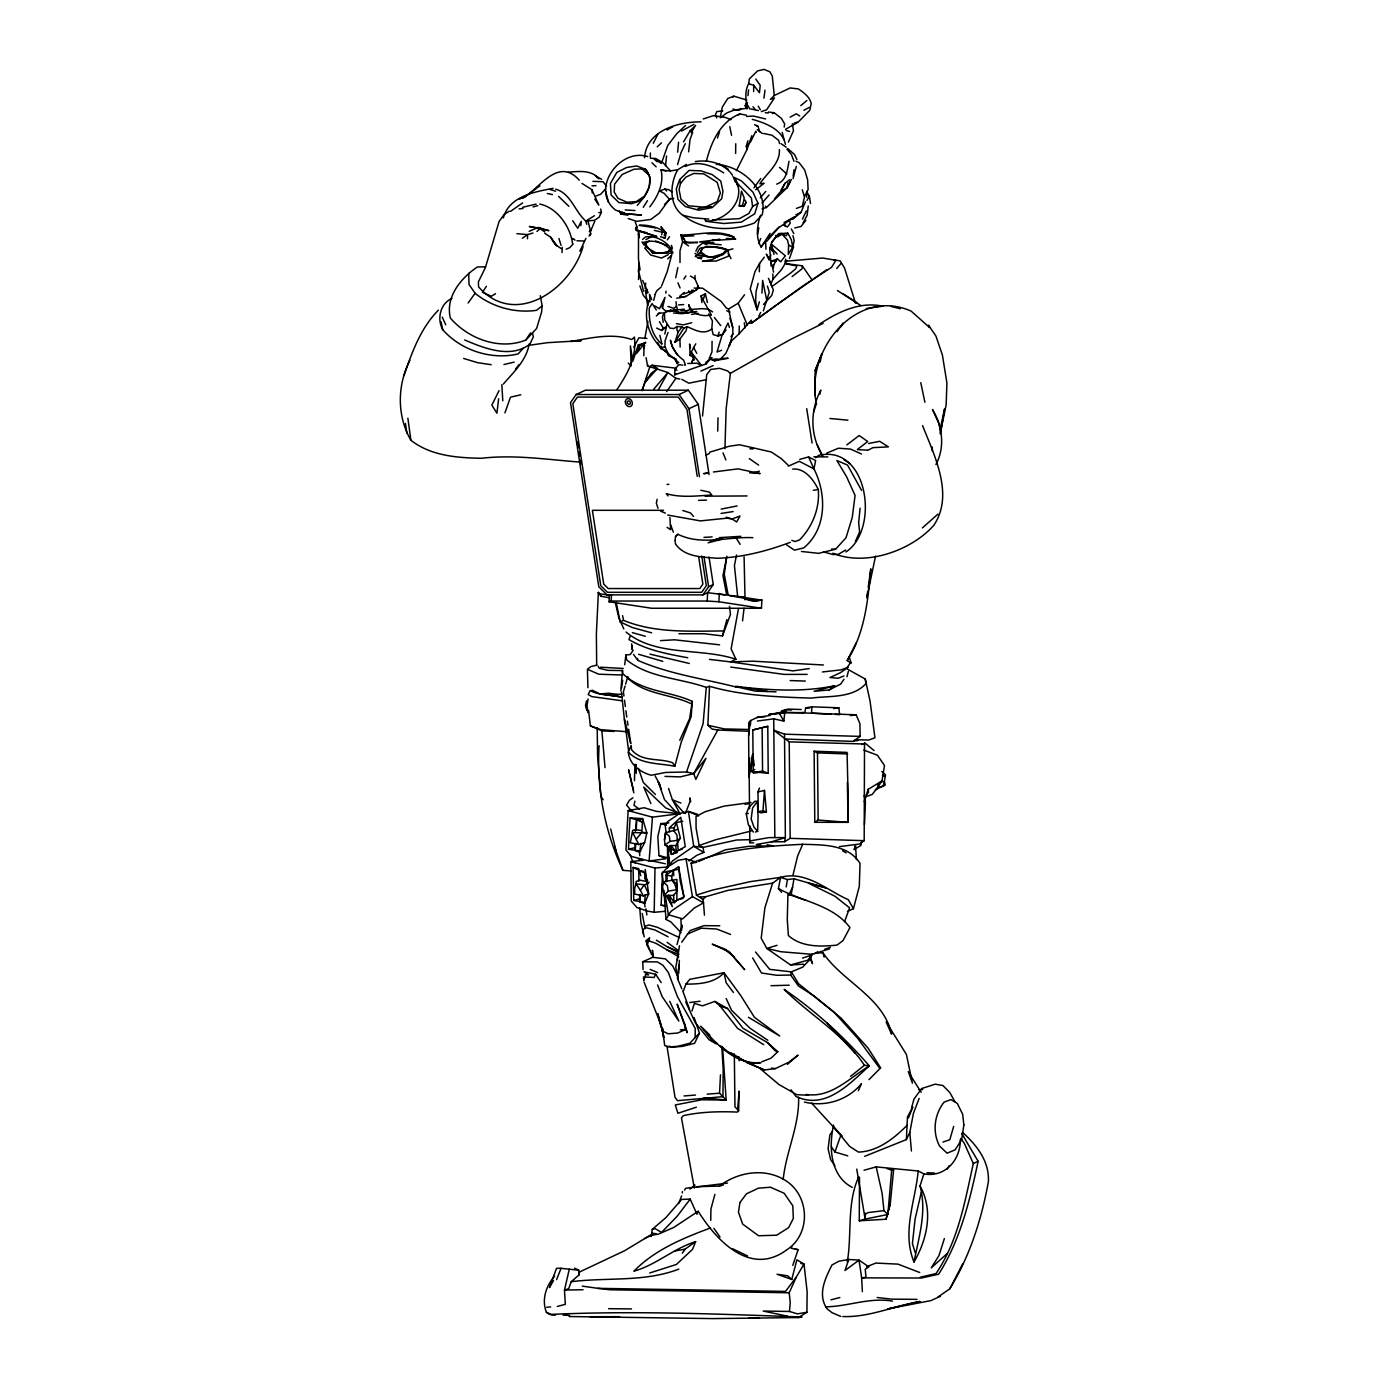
<?xml version="1.0" encoding="UTF-8"?>
<svg xmlns="http://www.w3.org/2000/svg" width="1388" height="1388" viewBox="0 0 1388 1388"><rect width="100%" height="100%" fill="white"/><g stroke="black" fill="none" stroke-linecap="round" stroke-linejoin="round"><path stroke-width="1.5" d="M666.292 881.38L666.136 874.874L678.593 866.685L683.954 896.839L670.699 903.362L666.587 895.607L672.312 906.659L668.756 895.069L674.655 902.668L676.893 899.927L676.945 879.402L663.204 881.866L662.024 885.561L664.054 895.59L673.648 895.347L676.893 891.217L676.806 884.121L671.619 879.558L674.95 884.434L676.893 891.217M839.514 846.611L859.571 844.008L864.186 840.677L864.516 744.003L789.217 741.869L773.81 730.227L784.532 734.183L785.348 837.606L784.619 841.701L771.364 841.839L756.373 844.477L760.589 845.275M662.544 1028.525L664.679 1045.511L668.496 1047.02L678.055 1046.274L689.923 1043.186L695.162 1037.513L695.215 1028.421L677.483 996.74L668.322 972.468L662.961 965.285L657.426 961.919L642.661 961.78L643.112 969.639M638.948 881.172L638.723 868.61L633.067 867.431L633.743 900.465L645.385 902.616M654.182 912.298L654.997 868.021L630.829 861.636L631.245 901.038L637.005 907.596L646.981 910.979L654.182 912.298L665.494 911.274M649.358 300.45C641.256 319.24 651.041 342.229 667.784 352.916L664.991 346.74L665.026 340.945L668.027 332.461M712.061 341.292L711.992 351.858L709.337 358.156L714.456 360.776L728.145 358.243L721.083 358.52L714.456 360.776L709.337 358.156L712.009 357.618M753.649 91.625L753.701 85.241L748.809 83.887L749.26 78.995L757.64 70.875L764.094 69.4L769.924 71.864L772.266 75.976L774.261 95.512L770.375 99.398L774.435 97.958L766.644 109.773L761.422 111.613M636.016 227.25L636.467 230.391L656.802 236.498L639.053 230.911L646.843 232.698M798.586 1097.266C799.557 1125.529 786.059 1151.502 783.179 1179.418M569.167 1316.535L712.912 1318.6L798.326 1317.559L806.914 1312.285L807.139 1291.777L804.016 1264.017L796.886 1259.836L791.767 1279.441L777.02 1274.253L787.673 1275.798L791.767 1279.441M735.623 153.443L735.744 143.762M814.86 395.181L815.155 370.492L821.8 354.027L820.169 362.025M728.821 345.681L731.285 341.136L739.145 333.797L739.249 325.989M630.135 817.931L636.676 819.805L636.277 829.729L632.702 830.284L630.273 842.776L638.914 844.546L644.605 842.655L646.86 832.921L642.592 818.59L630.135 817.931L629.094 833.355L628.521 849.3L640.666 851.122M643.824 355.762L643.963 347.017M710.743 1220.399L710.934 1209L714.889 1194.374M601.247 596.337L598.384 592.45L601.247 596.337L609.089 597.638M632.234 645.75L632.147 649.584L631.644 643.841M666.483 881.658L666.674 871.525L678.611 869.287M650.295 157.122L650.399 152.992M717.7 431.148L718.012 417.84M694.33 1188.076L681.456 1117.861L683.347 1115.64C700.992 1111.771 718.984 1111.337 737.392 1112.083L738.642 1110.799L739.11 1091.107L737.739 1107.884M527.457 238.719L527.561 234.624L532.94 233.011M787.933 894.011L787.274 919.515L788.384 935.529C801.206 947.206 820.724 946.859 837.051 945.072L843.054 940.578L849.942 927.566C832.713 904.577 801.9 901.714 778.442 888.511L780.577 877.372C805.595 870.241 826.936 890.246 848.328 899.719L853.429 908.706L847.513 911.361M682.723 821.193L676.407 822.65L680.38 838.126L675.783 845.587L670.734 845.518L671.462 854.383L677.153 852.579M847.443 669.137L865.227 678.992L866.025 683.486C852.614 698.546 829.261 695.666 811.008 698.112C776.968 696.95 742.476 695.804 709.528 686.314L707.88 725.265L712.252 729.116L717.822 730.019L749.294 731.268M749.173 772.821L749.572 758.178M750.474 724.744L750.596 720.563L758.768 716.694L765.066 716.798M598.384 592.45L596.372 633.83L596.684 665.581M634.455 780.681L634.958 764.32M665.633 906.312L661.122 905.219L662.579 872.202L666.414 872.011M835.333 714.404L839.636 714.646L838.873 707.793L811.824 706.822L811.616 713.137L831.013 714.178M643.251 895.867L640.389 890.281L644.31 884.781L648.682 893.959L643.251 895.867L634.75 894.098L634.646 888.441L636.051 883.861L644.31 884.781L647.762 883.74L644.795 878.24L645.246 869.565L648.682 893.959L644.587 903.588L645.021 906.937M669.918 517.464L670.63 529.696L667.073 527.371M755.436 832.002L757.605 831.343L758.091 816.612L757.275 801.414L754.812 801.223L748.826 807.417L746.258 813.819L748.306 824.559L753.354 832.037M759.305 271.753L759.6 263.425L764.302 257.179M639.747 855.65L639.59 852.301L635.149 850.48L635.01 843.557M864.516 824.593L865.418 801.622L864.204 795.255M864.707 1156.308L906.364 1139.6L907.474 1117.132L912.627 1107.034M681.352 930.238L680.901 918.388M865.435 1213.129L865.175 1219.08L859.259 1220.798L859.519 1177.319M792.288 123.775L793.485 130.767L788.349 142.097M769.767 249.389L770.687 246.439L772.318 250.933L770.6 247.22L771.468 244.219L785.365 255.808L780.629 261.794L777.419 258.845L771.624 261.152L771.034 264.31L769.767 249.389L771.763 241.998L778.703 233.652L781.444 233.618L787.447 240.055L788.644 245.069L788.228 254.299L792.739 247.22L794.196 240.679L792.947 235.648M645.368 976.024L645.437 974.532L648.647 974.931L643.98 971.791L655.674 974.255L661.209 982.617M662.232 1031.475L661.226 1024.674M562.019 252.581L562.261 247.342M647.138 293.232L647.311 289.572M645.246 894.653L644.587 903.588L639.677 901.662L640.024 894.41M676.338 374.031L674.672 374.829L674.95 369.208L678.958 364.541M732.586 327.447L728.579 309.004L726.41 308.067L721.222 301.508L702.606 288.183L698.945 288.062L694.92 278.71L695.076 275.501M811.234 955.222L802.49 958.102M852.267 1187.365C830.024 1176 828.705 1146.488 833.581 1125.043M709.042 474.557L698.268 404.359L688.361 390.202L585.424 390.202L576.141 394.539L570.503 402.659L598.783 586.725L606.938 594.862L702.97 594.862L707.62 592.693L743.916 597.17A59.962 34.388 90 0 0 761.873 599.911L761.457 608.256L651.631 608.256L609.072 601.767L609.384 595.504M609.072 601.767L611.154 601.039L611.466 594.775M678.68 973.526L679.357 960.357M611.154 601.039L707.203 601.039L707.62 592.693L713.259 584.556L709.025 557.056M761.457 608.256L718.897 601.767L719.314 593.422M754.517 600.102L729.012 595.504M696.377 1107.19L677.899 1113.28L675.279 1104.952L701.686 1099.799L726.167 1100.025L719.539 1093.241L720.493 1074.832M724.952 448.602L726.132 408.835L730.4 373.337L789.911 339.782L823.101 323.317M687.112 326.683L683.781 328.245L682.046 326.874L677.084 326.492L676.876 329.876L678.194 331.992L674.95 342.316L679.912 339.002L686.054 330.743L687.112 326.683C695.024 329.928 703.664 335.323 711.801 328.939L712.408 320.906L708.643 313.914M785.348 263.512L802.316 265.819L802.16 268.717L792.097 276.594M530.043 345.161L547.462 342.68L581.138 340.685L570.815 341.465C590.733 338.03 611.952 332.721 631.8 339.557L634.403 337.076C636.971 357.41 627.48 373.667 616.775 389.907M667.385 868.368L668.027 858.426M765.014 242.102L761.11 247.029C755.454 237.764 757.102 225.064 760.572 215.192M679.877 813.68L656.368 811.355L644.153 807.747L628.157 810.609L625.953 849.976L631.297 856.396L649.098 860.994L652.464 817.168L679.877 813.68L675.54 811.581L664.47 799.505L658.294 781.947L661.382 789.095M620.852 690.946L622.483 670.248L622.848 673.701C641.308 691.692 669.745 690.981 692.3 701.374L691.189 716.52L681.213 742.285L674.811 766.297C658.884 762.932 640.683 764.823 628.313 752.123L631.141 745.408L631.54 749.728C642.262 762.515 659.04 757.674 672.642 762.775L674.811 766.297M864.03 1170.24L876.192 1166.892L918.179 1171.004C915.403 1201.245 901.645 1231.902 914.015 1262.022C927.236 1239.068 933.656 1210.267 920.018 1185.977L923.888 1173.866C945.089 1177.944 960.826 1159.587 960.253 1139.583M766.402 811.928L762.966 810.766L764.493 790.414L758.004 791.923L758.195 811.598L761.006 812.865L766.402 811.928L764.493 790.414M709.528 686.314L706.301 687.407L703.091 723.755L686.539 771.971L665.615 772.457L651.232 775.25C640.024 772.162 629.458 764.493 628.313 752.123M856.743 1169.095L865.175 1219.08L887.834 1214.5L891.669 1170.188L893.664 1169.251L890.281 1203.83L886.065 1219.219L859.259 1220.798M638.341 271.996L639.053 263.217M665.841 293.18L666.014 291.185M679.912 379.045L675.904 378.334L667.888 372.505L647.571 366.033L647.693 364.697M847.287 1262.022C852.059 1234.071 846.628 1202.962 858.721 1176.903M677.656 152.194L678.559 142.27M642.089 822.182L636.676 819.805L642.592 818.59L641.863 832.175L646.86 832.921L632.581 832.592L638.914 844.546M806.914 1312.285L797.389 1313.846L789.46 1311.452L790.24 1302.725L789.199 1292.783L796.33 1277.047L804.016 1264.017L800.807 1263.462M540.296 295.679L542.153 305.898L541.58 312.074L536.618 328.47L525.792 340.077C499.628 350.574 468.19 338.793 450.389 318.095C445.166 297.084 460.955 277.964 477.368 266.964L485.488 266.843M580.843 225.619L581.242 221.386L577.755 228.274L572.706 220.761M635.461 831.186L636.572 819.579M702.536 416.018L706.718 374.708L710.725 369.451L719.557 368.306L727.468 370.856L730.4 373.337M757.449 721.031L773.706 718.845L783.89 721.083L784.758 712.27L856.136 714.803L859.935 723.686L860.109 736.403L853.204 741.383L785.001 739.058M860.109 508.181L858.669 522.513L859.588 532.055L855.32 541.546M739.197 205.945L741.487 191.18L744.176 197.842L743.656 201.312L742.476 205.389L739.197 205.945L744.315 206.135L746.085 202.44L745.078 200.132M665.563 165.675L666.57 155.994M638.532 279.526L639.053 266.34M635.149 850.48L635.895 843.366M679.79 740.272L689.645 718.55L692.3 701.374M757.57 772.786L753.216 772.734L752.799 729.967L767.772 726.34L768.223 773.307L750.891 771.572L752.712 754.135L754.309 765.621M645.142 288.374L645.698 283.169M678.958 964.764L677.483 978.609L681.872 988.846M785.14 226.157L785.278 224.908M662.371 889.378L663.204 881.866L667.368 885.648L668.218 891.131L664.054 895.59M776.69 184.118C786.892 180.613 787.152 170.047 789.026 161.251M675.141 540.088L675.522 536.653L677.882 534.276C701.599 545.952 727.624 536.427 752.851 537.677M773.394 267.728L773.723 264.709L777.419 258.845M806.584 197.2L807.296 190.798M688.621 151.83L690.079 139.338L692.681 132.294M747.941 95.616L748.6 89.856M667.68 867.604L667.472 845.552M808.232 205.979L807.157 215.261L803.097 222.878M644.5 157.712C646.617 130.403 678.021 121.745 701.061 121.866M742.563 620.852L744.055 608.291M498.639 398.738L496.921 413.19L491.855 405.123L499.021 390.635M624.704 664.748L625.867 655.049L630.239 654.494L633.223 650.226M681.491 930.498L682.133 925.171L677.014 944.603M682.271 1193.021L682.462 1191.529M914.015 1262.022C918.839 1237.038 927.08 1211.551 920.018 1185.977M763.938 98.166L764.996 90.168M652.377 252.79L663.152 252.807L670.109 250.933L672.781 253.206L652.377 252.79L646.704 245.971L645.888 243.143L649.341 241.044M684.475 309.177L665.615 311.033L662.475 308.101L665.008 297.362L659.439 308.743L654.858 305.967M866.164 796.539L872.132 794.457L877.806 787.395L878.326 783.578M867.639 591.6L866.789 597.812L875.533 556.154M868.211 587.454L870.779 568.837C868.073 600.431 864.741 633.171 847.218 660.532L851.018 663.221L849.196 656.593L856.396 642.54M706.249 361.73L705.937 363.968L674.672 374.829M784.203 127.089L784.654 123.896L781.392 118.344L774.174 112.74L768.484 112.029M793.155 176.085L794.04 169.77M726.497 558.531L724.258 574.25L728.006 594.185M805.023 712.131L805.613 707.88L811.824 706.822M621.529 688.188L622.639 680.346M675.783 845.587L676.424 852.006L671.462 854.383L668.166 847.253L665.026 845.032L664.488 839.931L665.511 832.8L677.431 829.486M590.351 230.495L587.731 219.825M664.47 312.612L664.679 319.761L669.901 328.158L673.978 328.522L677.084 326.492M677.344 959.819L679.478 945.766M792.704 887.14L788.696 895.139L791.073 895.208L793.988 878.795L825.981 887.886L808.441 883.167L835.021 896.284L849.595 907.856L844.563 921.667M588.078 698.997L587.037 705.399L587.801 712.634M666.778 879.524L666.674 871.525M752.712 754.135L749 777.263L748.6 733.992L750.596 720.563L748.705 722.628L748.809 735.172M720.615 115.811L722.263 107.171L727.763 98.496L733.836 96.171L746.883 100.04M876.14 789.529L881.987 780.924L884.503 765.499L877.442 755.228L863.822 750.075M793.069 178.618L796.33 166.387M647.918 321.339L644.83 338.551M639.677 901.662L639.625 894.965M786.181 886.915L787.447 879.558L793.988 878.795M861.636 841.284L860.924 845.448L855.91 848.398M583.029 1289.73L564.5 1290.042L568.698 1288.689L571.231 1281.697L578.97 1274.965L578.709 1270.176L569.288 1269.205L564.5 1290.042L565.298 1304.338L557.317 1306.455M651.77 954.597L647.172 945.107L649.567 937.993L645.784 940.856L649.896 950.155M881.848 771.502L885.527 774.903L884.347 781.6L883.115 786.25L877.806 787.395M687.754 363.483L691.588 363.396L692.543 360.117L694.434 359.822L691.224 352.101L695.787 343.808M663.1 237.73L665.251 237.851L666.101 233.063L661.035 226.695L662.267 230.061L666.101 233.063C658.953 227.406 648.907 224.804 639.833 225.134M678.281 953.521L675.783 967.332L678.159 979.546M692.109 362.442L693.375 357.184L690.114 355.415L689.576 344.016L690.513 347.763M678.888 633.743L703.994 633.726L722.471 635.912L726.878 619.638M906.364 1139.6L909.799 1132.435L913.425 1113.367L919.151 1098.411M757.536 234.503L758.82 227.858M634.871 801.119L634.038 805.352L639.59 809.343M736.49 555.009L734.426 565.645L737.722 597.291M762.047 208.825L766.419 207.506L787.031 187.744L788.02 182.782M586.482 700.888L585.528 705.607L586.794 710.361M664.817 334.04L666.865 324.601M578.97 1274.965L579.577 1271.981L624.531 1250.762L649.966 1235.407L658.311 1234.21L673.891 1227.356L698.199 1211.273C716.538 1240.803 750.578 1276.856 786.736 1249.825M940.179 433.802L946.148 404.828L946.911 382.984L942.365 354.842L935.876 335.948L928.503 325.208L929.578 327.533L911.101 311.086C855.147 286.501 804.346 351.702 816.56 404.359M675.73 277.739L677.847 267.572M869.027 1079.604L880.617 1067.893L879.125 1067.476L857.628 1038.224L833.598 1011.679L813.975 995.925L798.447 985.966L790.692 975.07L791.368 971.878L802.68 967.141L810.245 959.143L812.518 963.654L809.898 954.979M670.265 311.519L670.387 310.201L678.194 312.022M409.876 360.29C397.176 385.274 396.795 415.897 410.9 440.291C430.887 455.871 456.964 457.814 481.324 458.283C514.445 454.414 547.254 459.619 580.115 462.1M657.166 499.281L656.333 503.133L657.999 508.286M940.231 429.031L944.603 408.87L940.544 432.813L939.208 423.982L932.441 409.495C942.487 425.821 945.245 447.335 935.911 464.546M738.433 608.898L731.112 648.855L735.918 659.248L730.539 661.885L709.476 659.404M819.909 394.227L820.829 390.08C809.672 411.056 810.28 436.023 822.754 456.236M787.447 879.558L780.577 877.372L772.613 883.15L764.892 907.769L761.197 938.167L766.801 948.438L790.57 964.972L807.851 960.201L812.188 954.319L829.573 948.854M668.79 822.911L660.792 823.622L657.825 836.704L658.988 855.546L665.737 858.79L649.098 860.994M961.676 1133.389L978.124 1161.288C969.83 1200.447 960.357 1240.039 938.635 1274.236L921.32 1278.018L861.653 1277.862L859.033 1260.113L848.797 1259.471L838.838 1261.241L831.95 1264.989C825.235 1278.574 817.376 1294.119 826.849 1308.589L831.967 1312.666L840.85 1316.483M921.216 1192.587L915.108 1218.994L912.419 1243.596L915.213 1252.757M640.996 843.384L639.59 852.301L644.605 842.655M679.669 179.607L676.268 188.994L677.951 199.404L685.256 206.552L698.737 210.195L712.148 207.61L721.691 198.744L722.975 191.37L720.771 181.082L712.2 174.61L700.888 170.845L689.055 170.412L679.669 179.607L680.467 183.494L679.062 189.497L680.935 199.23L688.413 205.788L704.931 207.28L711.437 206.534M600.674 209.033L601.386 212.416L599.043 217.291L594.394 220.345L585.771 221.004C574.84 211.635 570.867 193.383 555.668 189.167M792.93 875.325L797.632 856.032L802.68 844.286C822.858 844.98 847.721 843.956 860.039 863.353L859.293 886.412L853.429 908.706M529.192 343.964C526.538 360.273 513.612 372.14 503.341 384.077M661.694 285.737L667.229 271.632L671.792 254.594M717.665 246.891L707.307 246.509L702.259 248.296L700.229 252.46L695.267 256.607L697.314 255.34L715.046 257.526L722.766 254.802L728.318 250.118L732.951 248.782M661.642 234.85L662.302 232.23L665.251 232.074L664.245 235.544M653.696 300.346L655.171 294.551M767.443 286.102L769.264 292.243L763.331 310.877M846.958 676.789L848.346 671.376M758.16 283.36L756.044 291.584L755.627 300.554L757.067 309.888L759.375 301.803M777.054 945.297L766.801 948.438L780.941 951.734L812.188 954.319L810.939 955.881M769.924 258.047L770.774 254.872M729.446 345.942L732.847 333.432L732.795 327.117L729.914 318.407M886.065 1219.219L890.281 1203.83M911.586 1107.728L914.015 1099.001L921.805 1088.487L935.234 1084.167L942.973 1085.572L949.895 1092.634L954.77 1101.517M960.67 1138.49L964.278 1143.244L973.318 1163.508C964.886 1201.349 958.345 1240.699 936.015 1273.559L920.313 1277.22M625.624 684.128L627.827 676.494L626.942 677.188C643.841 694.868 671.011 693.722 692.005 704.132M677.57 164.547L681.022 152.645L685.273 143.71M953.66 1126.466L949.791 1139.756L942.938 1142.046M728.214 234.867L734.2 237.261C717.318 228.656 698.598 235.197 680.779 235.006L682.636 241.807L679.981 250.812L680.016 262.506M736.403 170.62L747.039 149.47L746.276 146.208L747.889 140.743M625.068 686.036L623.386 691.762L623.941 695.978M643.754 348.509L644.691 345.369M804.537 196.437L808.111 189.497L807.625 179.833L804.693 169.978L799.176 162.743L795.949 161.164M726.861 556.224L722.957 575.604L726.462 593.804M628.244 363.17L631.193 365.894L630.395 345.924L632.824 361.123L638.324 344.831L645.646 343.027M739.145 333.797L751.324 320.177L751.602 323.022L749.294 323.161M732.881 176.797L741.4 180.891L752.973 192.186L757.969 203.273L754.725 213.752L741.4 222.097L723.894 223.503L705.815 221.282L704.948 219.53M651.215 1236.587L652.256 1229.352L665.91 1217.606L681.629 1199.423L690.218 1199.093L696.915 1214.257L698.199 1211.273M854.262 849.647L855.529 845.656L856.413 859.606M784.879 262.089L785.782 259.226M864.273 801.622L868.142 789.356L881.987 780.924M944.361 1238.582L938.93 1255.672L931.244 1267.886L947.397 1253.347M691.935 1011.106L694.399 1003.437L702.467 1005.832L714.872 1001.425L727.555 1008.503L742.927 1028.23L767.425 1042.544L777.818 1051.722L770.999 1058.194L761.665 1061.837M630.048 636.398L629.007 639.608C646.687 650.174 667.732 654.078 687.719 657.739M813.715 411.976L815.866 405.331M685.36 813.542L690.322 800.789L689.888 797.874L690.704 801.744M706.423 161.199C711.072 142.287 720.58 121.45 739.769 113.955L746.328 115.152M672.122 880.252L671.705 876.262L673.544 870.849L673.77 875.689M751.81 135.694L747.039 149.47M690.114 355.415L691.224 352.101L701.443 365.443L696.863 363.136L691.588 363.396M717.475 138.037L719.574 131.739M728.318 250.118L726.531 249.614L722.558 253.9L712.131 259.643L702.311 261.343L716.173 261.031L728.527 256.207L728.318 250.118C719.314 246.596 709.199 245.78 699.83 248.279L697.366 252.651M792.791 1265.37L798.135 1249.634L791.299 1248.315L791.819 1246.84M676.737 298.229L686.036 296.39L696.446 289.901L698.008 285.581M854.227 849.387L855.529 845.656M848.797 1259.471L844.945 1270.523L859.033 1260.113L868.905 1266.914L865.21 1269.222L866.025 1277.307L861.653 1277.862L862.364 1291.655M661.434 163.385L667.697 145.549L676.771 133.682L685.533 125.51M847.773 1155.857L834.951 1152.005L840.243 1136.876M504.92 412.878L510.489 397.159L520.795 394.799M789.46 258.48L793.606 246.786M644.83 977.551L643.737 980.605L643.477 976.944L654.112 977.447L655.674 974.255M683.573 990.546L685.898 984.127L689.784 979.338L724.016 972.728L740.672 995.439L754.395 1017.248L779.674 1035.969L748.444 1017.283M503.376 217.933C508.91 196.437 534.467 191.822 553.135 188.334M758.004 791.923L759.427 788.054M663.985 312.63L662.406 316.932L663.221 322.346M758.837 243.455L760.659 238.562M722.471 635.912L730.452 614.485L729.481 606.365M641.95 390.757L646.929 377.484M642.141 390.254L650 366.311L651.996 365.252L675.973 368.202L674.95 369.208L676.962 370.266M403.96 375.68C412.045 352.136 420.564 328.262 438.382 310.166M678.697 1203.465L681.612 1195.883M583.099 246.439C570.919 289.242 515.364 328.453 478.6 286.934L478.374 281.938L485.384 267.589L499.107 221.455L504.208 214.446L509.309 211.167M709.754 315.25L711.263 314.764L703.005 299.895L705.382 293.77L701.079 295.922L701.946 302.567M748.757 83.436C744.419 91.209 745.807 100.092 747.299 108.42M719.227 332.114L717.752 335.879L713.206 334.664L711.801 328.939M556.588 1279.632L561.064 1268.302L569.288 1269.205M710.465 1227.946C682.827 1238.322 654.945 1249.686 633.882 1271.182C655.934 1265.041 673.544 1248.541 695.631 1241.618L692.543 1249.339L676.407 1264.451L649.723 1272.987M912.766 1107.138L908.481 1117.861L907.474 1117.132M770.704 284.644L772.89 279.248L772.856 273.957M815.155 370.492L821.8 354.027M674.204 831.169L674.134 827.907L676.407 822.65M686.036 296.39L679.947 297.605L679.825 296.217L684.232 292.417M792.808 219.252L801.05 212.312L805.439 201.728M590.681 230.911L594.793 221.299M645.628 342.211L640.007 345.282L636.363 353.662L644.31 343.86M858.357 1090.69L861.428 1083.733C847.756 1100.302 825.045 1107.225 804.433 1102.055M686.47 164.426L677.726 169.735C669.901 183.563 668.686 204.851 682.688 215.244L693.323 217.76L708.834 219.096M655.119 294.325L656.628 290.907L661.156 287.021M637.231 230.668L635.878 229.992L638.289 230.13M781.531 190.572L784.966 183.285L789.512 179.746M579.854 251.228L585.927 238.389M802.438 219.078L806.341 210.924M694.104 1017.543L699.465 1033.158L694.59 1043.308L682.41 1046.379L672.191 1047.125L669.137 1046.118M702.259 248.296L700.714 253.518L698.216 254.16M644.431 196.628L649.272 186.755L649.983 177.143L645.75 169.336L636.572 165.953L626.595 167.514L616.758 172.459L610.425 183.494L611.102 194.979L618.892 202.579L631.714 203.706L639.781 200.844L644.431 196.628L637.318 205.389M695.874 251.159L698.043 246.821L702.883 242.952L721.24 244.826M847.218 660.532L849.196 656.593M653.262 143.294L657.791 134.376M666.674 391.589L675.904 378.334M731.285 341.136L725.872 353.315L721.083 358.52M746.761 108.715L745.2 105.748L746.588 103.059M937.768 1297.19L949.774 1288.862L962.647 1263.93M635.669 353.524L640.007 345.282L643.72 344.016M774.452 198.883L780.472 191.718L787.031 187.744L791.403 179.416M787.031 187.744L790.327 181.446M758.75 316.117L760.659 312.491M757.969 203.273L752.591 206.552L748.947 213.44L739.44 218.662L712.391 219.981M717.822 730.019L693.722 773.619L680.294 776.881L664.991 776.395M661.712 330.483L663.134 327.846L666.205 327.238L661.712 330.483L656.645 328.106M949.774 1288.862C969.848 1256.123 981.576 1219.375 988.377 1181.743C989.488 1161.635 977.204 1145.759 963.151 1132.92M590.16 235.561L590.594 230.287L589.327 231.605M658.537 389.49L667.888 372.505L653.783 389.161M674.95 342.316L683.781 328.245M761.11 247.029L770.097 233.375M633.691 347.191L638.914 337.822L646.929 338.394M759.6 263.425L754.951 271.701L750.249 288.825L757.067 309.888M840.955 326.787L843.019 323.126L837.033 331.68M728.579 309.004L738.19 303.191L744.541 294.776M553.534 1280.534L549.475 1287.596L556.536 1268.285L561.064 1268.302M745.2 105.748L747.16 102.365M780.924 190.243L784.966 183.285M684.544 1190.123L685.603 1188.302L727.486 1183.114M743.708 206.517L746.085 202.44M788.644 245.069L792.739 247.22L791.386 239.864L787.829 233.132L786.302 235.734L781.444 233.618L777.401 234.867M683.555 141.854L689.923 131.079L695.562 125.354L691.137 132.78M806.949 200.393L809.378 196.315L806.74 191.735M681.161 932.753L670.803 921.892L665.962 919.411L668.895 914.536M947.05 1169.216L949.132 1165.781M787.065 260.476L781.461 269.706L772.89 279.248M643.269 207.28L647.433 200.67M649.844 206.812C657.86 196.246 664.21 183.476 661.035 169.874L669.849 171.019L677.726 169.735M683.833 279.092L685.915 275.882M525.792 340.077L530.511 332.929M486.407 286.327L482.434 292.33L491.3 296.269L495.516 293.683M810.332 956.228L812.188 954.319M682.341 1253.208L685.099 1249.165L695.631 1241.618M667.316 239.881L669.502 236.689M649.567 937.993L646.773 942.088L647.172 945.107M843.991 679.253L840.694 684.058L829.191 689.94L814.149 691.293L834.691 685.793L829.191 689.94M702.97 594.862L708.609 586.725L713.259 584.556M850.844 662.232L846.975 667.697L841.215 669.849L822.425 671.966M668.617 251.002L670.248 248.695L672.833 252.304M757.275 801.414L752.608 807.955L751.151 819.024L753.962 827.109L757.605 831.343M468.12 303.018L475.095 293.267L469.04 284.523L468.71 273.349M771.797 242.605L775.944 236.81L781.444 233.618M832.332 1131.394L829.903 1134.794L828.081 1148.813L830.649 1159.691L834.865 1165.729M753.944 187.866L760.728 178.497M681.734 942.209L690.2 930.515L703.959 925.657L719.799 925.779M730.99 336.607L732.933 333.97M678.194 331.992L682.046 326.874M721.517 350.314L717.023 352.014L722.107 335.081L726.098 330.049M796.33 1277.047L785.487 1291.413L597.916 1288.342L582.301 1286.121M690.218 1199.093L677.344 1216.044L661.556 1232.423L655.067 1228.588L652.256 1229.352M673.839 198.397L669.432 199.265L659.074 213.37L650.729 219.478L636.606 221.334L628.261 218.541M649.064 882.057L647.762 883.74L644.969 873.226L633.067 867.431M700.714 253.518L700.732 250.361M805.803 220.397L801.05 226.452L794.751 227.944M605.671 188.785L600.64 194.268L596.094 195.968M733.003 97.229L733.836 96.171M515.59 369L519.06 364.68M554.61 1276.179C546.022 1285.861 541.459 1299.793 546.386 1312.267L549.769 1314.453C633.709 1310.567 718.064 1314.02 802.038 1317.004L798.326 1317.559M693.722 773.619L705.971 758.351L695.822 779.397L693.722 773.619L686.539 771.971M636.467 838.942L640.874 833.529M802.68 844.286C765.031 846.246 726.358 848.727 691.103 863.197L696.429 895.052L702.918 899.528L703.508 902.859L694.226 908.064L682.601 918.925L668.357 914.692L671.324 911.066L692.456 896.613L686.019 858.946L678.107 860.317L667.576 867.17L661.989 873.451L663.516 883.722M760.329 197.825L765.742 191.457M680.467 183.494L685.863 177.143L693.722 173.465L703.82 173.864L717.197 182.331L720.372 193.001L717.197 201.607L704.931 207.28L697.886 208.686M762.047 203.064L769.056 194.997M836.634 268.543L840.989 263.529M866.355 794.751L868.541 792.253L868.142 789.356M664.47 204.522L670.872 198.328M780.733 712.408L781.565 713.189L768.935 714.594L780.733 712.408L782.259 710.673L788.054 709.06L801.258 709.528M766.662 241.391L779.588 226.695M768.067 237.955L777.61 228.43L794.89 216.719L784.064 222.583M523.38 348.11L518.192 353.905C491.508 360.36 460.695 350.297 442.703 329.65C436.769 318.876 440.187 303.556 451.968 298.437M657.478 368.445L645.177 382.168L651.146 373.407L657.478 368.445L651.996 365.252M801.414 551.452L818.573 553.344L835.541 549.249L845.986 537.815L852.284 517.36L855.06 495.447L846.506 476.552L836.86 460.504L847.53 465.084L861.566 490.38M573.175 243.941L569.705 247.706L566.183 249.198M702.918 899.528L705.538 896.769L728.11 890.315L772.613 883.15M588.998 235.995L591.132 233.791M695.162 1037.513L699.465 1033.158M675.522 536.653L677.882 534.276M746.276 146.208L750.596 141.854L755.766 131.253L756.339 132.346M907.145 1125.269C894.098 1138.386 877.736 1151.485 858.461 1152.092L849.682 1146.471L832.904 1126.032L842.082 1136.356L811.598 1103.113M656.316 316.03L658.901 313.445L662.284 312.907M587.922 687.702L587.419 669.346L590.715 666.674L596.719 665.095M676.043 301.734L676.442 306.054L674.048 308.379L667.923 306.436M657.218 146.85L661.451 142.843M667.767 258.862L671.219 255.566M787.187 1249.564C810.644 1234.071 809.777 1197.219 786.979 1181.466C766.35 1167.291 738.59 1171.437 719.4 1186.063L696.481 1186.723M536.965 231.432L540.643 227.996M669.484 831.672L669.328 827.873L680.797 817.306L685.256 846.645L671.462 854.383L669.814 846.107M922.378 527.908L937.958 514.115M787.395 1064.336L798.031 1055.14L788.904 1062.184L775.319 1068.621L764.441 1069.957C749.746 1063.659 733.818 1057.413 721.864 1046.847M763.487 304.493L771.78 295.366L773.359 289.884L769.767 281.174M642.609 239.43L645.541 236.914C655.83 235.318 666.223 241.113 671.879 249.562M800.772 105.627L806.879 100.509M522.929 198.189L539.949 185.801M689.94 1189.082L694.954 1185.005M850.566 1076.377L864.412 1065.29L869.322 1065.863C849.508 1083.802 825.461 1110.435 795.931 1096.399L790.969 1089.788M542.153 305.898L536.514 310.322C515.017 313.393 491.89 307.06 475.095 293.267M510.506 211.375L522.599 202.926M594.446 215.713L587.263 220.172M857.42 449.486L867.708 441.523L859.172 435.52L846.801 444.923M524.039 197.512C540.73 186.634 558.705 157.018 579.282 180.214M680.38 838.126L677.535 840.295L669.918 841.406L665.026 845.032M720.32 117.807L726.792 112.931L734.235 110.034L747.178 108.229M845.917 551.956C879.784 529.886 868.472 444.351 818.885 455.264L815.606 457.676M771.711 286.691L790.882 272.846L795.671 268.873L796.938 266.01L786.753 263.998M688.951 860.976L696.62 855.424L703.837 852.423L703.057 847.409L699.17 845.5L696.047 827.942L696.047 816.456L705.26 811.685L724.189 806.098L751.064 802.472M632.911 797.753L629.475 800.234L626.561 805.092L630.586 809.811M738.26 115.031L739.769 113.955M659.63 312.821L658.051 313.948L658.901 313.445M777.679 304.18L826.762 269.688M848.189 667.316L840.469 672.659L830.007 677.535L838.126 678.246L843.921 675.991M755.697 189.792L764.163 183.216L759.861 183.806C766.87 173.032 780.282 163.68 779.397 149.661M522.322 238.233L527.561 234.624L516.926 233.652M775.996 305.377L751.602 323.022L802.038 286.57L831.603 267.277L835.871 260.285L822.789 258.029L786.857 261.118M668.166 847.253L670.734 845.518L676.424 852.006L671.584 849.283M814.791 822.303L818.139 820.048L848.051 822.338L848.051 794.491L847.079 752.4L814.114 751.22L814.791 822.303L848.051 822.338L847.374 782.416M691.606 290.196L693.948 290.491L690.218 292.972L688.535 290.803M883.115 786.25L884.746 785.174L884.434 781.965M781.739 234.277L777.662 236.88L775.389 235.492M700.905 371.099L713.102 365.599M784.619 841.701L790.171 838.335L864.186 840.677M689.923 131.079L693.15 129.153M845.639 550.047L838.248 554.385L832.939 554.541L823.448 551.851M635.513 228.343L637.04 227.476M667.038 130.021L672.59 126.898M819.059 324.497C837.745 312.074 859.033 301.474 882.178 306.071M706.041 455.247L709.424 453.373M814.548 953.556L817.653 951.838M790.136 117.165L796.296 113.799L799.748 115.985M681.456 131.045L693.861 124.382M750.891 771.572L754.846 769.438M803.878 110.294L809.221 107.431M774.261 95.512L790.171 87.947L798.36 88.936C803.704 92.493 809.638 96.848 811.217 103.441L809.811 110.242L798.1 122.213L785.521 129.292M538.665 229.055L540.019 228.343L529.349 226.487L548.85 230.651L538.11 227.493L529.175 231.293M867.656 450.406L872.948 447.647L888.389 446.884L879.645 441.297L868.61 443.518M864.498 1214.552L868.333 1212.557L883.965 1210.631L887.834 1214.5M696.759 289.172L698.945 288.062M668.253 254.663L661.538 258.047L650.712 255.01L644.605 247.914M645.854 239.603L651.874 236.585M519.459 199.161L526.746 195.535M795.827 214.88L801.05 212.312M616.185 602.461L620.21 621.945L623.507 620.349C654.928 633.327 689.957 631.106 723.391 630.967M664.644 253.379L668.895 251.315M644.483 1238.564L653.627 1234.192M576.141 394.539L679.079 394.539L688.361 390.202M699.431 476.761L688.969 408.697L698.268 404.359M973.318 1163.508L978.124 1161.288M772.353 113.573L774.174 112.74M940.422 1296.288L930.966 1300.591L887.904 1308.901L920.105 1301.476C894.271 1305.778 869.322 1317.542 842.863 1316.535M678.142 977.291L672.85 966.083L665.407 958.882L652.724 957.304L642.661 961.78M684.752 1024.223L687.216 1032.655L677.136 1004.131L684.752 1024.223L685.394 1029.584L677.674 1033.036L668.201 1033.8L664.141 1031.805M788.367 466.177L799.315 461.302L813.975 468.918C826.745 493.937 826.918 528.88 803.721 547.913L794.457 550.151L786.528 544.825M706.457 858.079L725.404 849.803L748.895 846.316L772.908 845.865L767.148 844.737M698.667 861.445L704.566 858.912M687.494 933.985L701.287 928.208L716.694 929.023L730.522 934.436M826.832 453.061L838.473 448.22L850.532 449.07L861.497 453.997M685.394 311.328L689.853 309.507L702.102 308.657L708.296 309.16L712.617 311.884M866.58 1266.793L875.863 1263.063L898.053 1264.138L919.724 1272.518M683.59 293.978L693.948 290.491M770.739 265.889L773.723 264.709M665.095 312.526L670.491 310.409M672.174 192.255L669.051 189.705L664.817 189.063L659.699 190.989L664.227 193.418L669.432 199.265M796.417 208.391L802.247 206.257L804.502 197.096L802.281 189.705M752.799 729.967L767.772 726.34M699.17 845.5L715.705 839.723L751.082 831.082M644.917 926.334L648.925 924.946L657.287 927.253L679.617 937.698M685.256 166.491C698.095 159.915 712.46 165.797 723.721 172.875M793.953 123.22L797.302 122.075M723.027 334.126L717.752 335.879L722.107 335.081L728.023 323.005L729.429 327.429M703.248 118.969L713.345 115.672L725.004 117.338L731.042 119.663M824.802 949.166L830.388 947.345M713.467 471.989L738.086 468.866L760.138 473.551L749.572 472.805M790.362 542.274C766.679 551.21 742.441 557.369 717.249 558.271C702.501 556.935 685.134 557.369 675.557 544.148L675.019 540.747M711.263 314.764C702.918 317.245 691.172 314.139 688.83 304.666L689.853 309.507L692.352 310.478M722.558 253.9L710.24 257.457L702.172 254.872L710.24 257.457M696.429 895.052L712.825 890.003L750.509 881.606L780.577 877.372M771.364 841.839L785.348 837.606L768.831 837.623L749.607 840.989L749.832 842.724L753.701 842.915M799.783 459.359L808.579 456.93L815.624 460.538L813.975 468.918L808.579 456.93M875.273 789.807L884.746 785.174L884.347 781.6L880.513 781.635M678.801 1269.118C644.362 1282.373 607.094 1277.186 571.231 1281.697M633.743 900.465L639.851 898.817M533.079 206.916L537.746 205.667M830.996 1299.845L839.827 1297.52M628.521 849.3L634.854 847.686M719.4 1186.063L723.235 1185.092M619.256 210.785L620.904 214.082L624.496 213.162M691.727 322.745L683.226 324.879L676.39 323.664M783.179 712.79L803.843 712.582L802.594 712.53M661.104 347.711L664.991 346.74M704.254 473.794L707.707 472.961L703.508 473.586M522.721 207.28L536.167 204.088M753.493 472.614L759.375 471.209M676.893 899.927L683.07 898.47M692.872 311.727L684.909 313.341M503.948 364.524L514.185 362.129M587.592 220.813L585.771 221.004L586.812 224.318M709.58 452.21L729.446 446.19L739.596 444.767L771.26 451.985L781.375 458.682L788.367 465.396M710.951 359.596L717.284 358.919M784.845 709.789L791.628 710.066M834.691 685.793C802.125 692.456 768.449 690.2 735.623 686.401M682.237 849.213L678.159 850.098L676.962 835.194L673.891 830.683M705.815 221.282C726.653 221.091 746.97 199.542 735.38 179.069M706.527 379.635L688.864 383.192L681.907 379.392M721.17 509.084L737.115 505.961M866.32 308.483L883.098 306.175M696.724 311.485L681.959 313.705L673.51 312.994M745.044 804.294L749.069 803.548M668.096 495.932L666.275 493.625C680.831 497.945 696.897 495.915 711.801 494.961L709.372 492.098L700.801 490.276M674.95 1250.952L685.099 1249.165M753.216 772.734L762.567 771.103L768.223 773.307M746.258 813.819L748.306 813.455M758.195 811.598L762.966 810.766M691.588 314.417L698.06 313.324M645.888 243.143L642.037 242.015L644.032 244.999M756.946 717.544L770.305 715.375M668.218 891.131L675.783 889.899M691.103 863.197L696.707 862.295L686.019 858.946M861.618 744.471L864.516 744.003M833.702 708.591L838.873 707.793M721.031 513.439L733.142 511.582M768.935 714.594L784.758 712.27L779.64 713.831L783.89 721.083M813.368 490.276L818.295 489.548C819.909 508.025 812.553 526.798 799.523 539.932L794.977 541.563L791.837 540.331M850.41 715.618L856.136 714.803M669.224 311.589L677.483 309.316L676.442 306.054M622.206 700.801L591.756 696.585L588.182 694.521L590.108 690.617C599.876 695.631 611.258 695.319 621.859 694.069M809.239 668.582L793.016 670.89L730.539 661.885L752.817 661.191L823.448 664.991M719.938 239.43L711.975 240.523L735.744 239.083L726.358 238.424M667.073 484.481L668.808 484.256M689.749 1002.518L700.038 1001.234M722.801 110.919L716.867 111.578L715.393 114.701L716.746 117.911M697.487 242.119L689.263 243.021L682.636 241.807L688.587 245.936M630.829 861.636L642.974 860.3M519.095 208.877L523.033 208.495M719.782 239.361L699.552 241.911L713.779 242.865L707.585 242.189M918.821 1089.823L922.656 1089.441M568.317 172.199C578.709 171.383 591.722 169.614 599.009 178.879M591.999 690.131L600.032 693.983L608.534 693.202L618.25 694.59M546.699 1307.27L550.62 1306.906M749.867 448.844L753.511 448.515L751.723 448.636M598.801 212.624L601.386 212.416M654.997 868.021L667.854 866.962M684.024 1095.965L695.492 1095.045M721.777 1046.257L723.217 1069.732L722.922 1096.659L677.448 1100.667L675.019 1097.353L666.986 1046.17M792.669 469.092C804.693 467.843 813.663 479.832 818.295 489.548M707.186 1094.126L719.539 1093.241M678.489 304.926L683.694 304.579M719.262 537.642L740.862 536.306M854.141 740.828L857.819 740.619M790.57 964.972L803.687 964.192M716.277 164.374C740.307 165.484 768.293 188.595 762.238 214.724L754.447 222.982C731.979 231.761 702.588 230.686 683.278 215.383M660.532 640.631L674.551 639.799L719.609 644.83M778.703 233.652L787.829 233.132M703.976 537.382L712.113 536.93M591.982 185.853L595.99 185.645M746.605 116.418L753.563 116.072L765.551 118.934M703.907 1029.723C717.874 1045.615 736.855 1064.978 759.791 1062.566M680.779 235.006L682.289 236.394L693.844 235.839M680.328 1029.827L685.394 1029.584M695.267 161.598C709.06 159.377 724.345 163.211 732.517 175.252M641.985 168.885L634.038 169.197L622.223 174.454L614.589 184.136L614.19 192.012L617.938 198.293L627.029 202.249L636.277 201.607L644.709 195.968C650.434 188.109 652.325 177.3 645.75 169.336L641.985 168.885L648.942 175.096M697.418 242.744L682.636 241.807M623.264 668.461L600.57 667.212M698.476 500.374L706.527 500.131M749.451 839.671L736.455 840.035L703.057 847.409L693.722 846.281L672.573 860.907L669.814 864.741L667.697 846.559M770.965 985.706L789.234 985.202M702.05 257.422L697.071 257.543L701.461 258.879M700.454 896.891L705.538 896.769M817.706 952.931L822.963 952.81C842.898 982.131 883.306 996.931 891.599 1034.129L886.151 1022.002L906.416 1054.446L912.419 1083.108L908.273 1071.501M827.803 456.912L813.923 456.808M763.712 133.508L771.971 135.226L778.651 140.309L779.553 143.554M680.935 310.86L687.928 310.756M790.692 975.07L776.829 975.278L761.509 973.023L752.66 957.963M685.898 984.127C699.292 984.127 714.386 983.225 724.016 972.728L726.167 982.808L733.471 992.489M749.659 1063.069L760.676 1063M555.616 1315.061L552.042 1315.078L546.386 1312.267M590.021 1316.709L619.655 1316.674M663.516 510.316L592.398 510.316L603.728 584.122L608.17 588.547L699.795 588.547L702.866 584.122L698.65 556.709M753.771 599.911L761.873 599.911M807.174 674.394L784.116 674.394L730.73 667.073M892.449 1301.111C869.756 1297.173 848.016 1306.455 826.068 1306.837M583.671 241.009L576.922 240.749M632.494 810.627L628.157 810.609L652.464 817.168M669.328 827.873L674.134 827.907M917.104 1299.376L891.721 1299.133L877.147 1297.502M608.621 1308.693L631.488 1308.919M705.121 496.175L747.039 495.95M622.154 670.56L607.718 670.335L599.252 668.287L598.245 666.223M789.46 1311.452L763.226 1311.053L787.516 1316.188M784.532 734.183L860.109 736.403M789.199 1292.783L609.766 1289.764L597.916 1288.342M622.518 675.019L598.696 674.204L587.905 669.467M776.048 691.831L755.419 691.155L735.224 686.539M855.182 739.735L868.871 740.03L874.943 737.722L870.05 701.061L865.227 678.992M749.069 1317.923L759.427 1318.149M684.249 365.061L685.446 365.096M707.29 233.791L720.823 234.034L732.708 236.741L734.998 238.962M592.919 181.342L603.034 181.741L606.556 186.148M790.154 680.554L805.283 681.074M814.114 751.22L817.497 752.886L847.652 753.944M805.613 707.88L809.672 708.036M926.976 1172.739L934.506 1173.034M771.624 261.152L775.892 261.308M609.922 595.261L598.367 593.613M563.112 1315.113L569.583 1315.408M588.581 710.344L590.368 725.837L601.889 730.869L613.756 731.424M808.493 1095.236L796.833 1094.698L779.015 1084.566L759.739 1068.344M627.098 731.736L600.657 729.637L590.368 725.837M650.399 158.215L655.726 158.51L663.013 162.726L670.577 170.898M857.68 449.625L867.257 450.146M625.207 209.918L634.993 210.542M707.203 601.039L718.897 601.767M831.62 548.989L835.541 549.249M599.078 745.668C596.632 789.009 604.578 831.221 622.917 870.363L631.28 870.953M661.122 905.219L665.008 905.496M624.236 213.648L641.204 215.019L624.236 213.648L615.422 209.987C589.709 189.826 619.378 147.492 647.745 156.618M748.826 729.481L724.432 728.926L707.88 725.265M703.889 1097.925L726.167 1100.025L722.68 1048.721M829.955 418.482L847.912 420.182M643.581 871.334L639.729 870.918L640.753 875.707M751.082 108.993L758.334 110.572M794.699 1249.2L798.135 1249.634M679.704 364.749L682.514 365.113M655.483 227.858L639.018 225.377M765.256 112.654L768.223 113.053M539.793 204.053C557.074 207.697 570.451 226.591 572.481 243.473M600.032 693.983L622.379 697.088L606.209 694.781M771.502 1068.083L775.319 1068.621M636.676 819.805L640.128 820.291M652.273 1233.203L656.09 1233.741M491.196 364.697L477.593 362.684L463.661 358.451M737.149 686.453L741.001 687.025M742.198 597.17L760.156 599.911A59.962 34.388 -90 0 1 746.571 599.408M718.377 593.891L724.762 594.862M620.904 214.082L627.879 215.175L621.928 211.861M767.859 691.432L744.853 687.615M806.307 1094.455C831.065 1098.255 849.924 1077.661 869.322 1065.863C844.199 1037.166 815.641 1010.724 784.133 989.384C810.228 1015.443 843.678 1033.956 864.412 1065.29M833.824 259.868L840.191 260.927L844.563 268.058L855.511 303.174M636.277 829.729L641.152 830.527M638.341 858.981L643.338 859.814M694.156 287.958L696.134 288.288L696.446 289.901M735.918 659.248C700.333 647.381 656.281 657.01 626.005 632.026M712.964 246.943L725.143 249.077M647.19 881.658L639.642 880.096L636.172 881.467L636.051 883.861L640.389 890.281M649.844 860.508L665.303 863.752M547.375 193.505L552.493 194.598M689.281 663.447L649.983 654.13M660.48 236.775L665.251 237.851M736.508 687.129C703.525 678.697 669.172 674.134 637.803 660.358L633.501 654.39M654.373 230.391L662.302 232.23M661.035 169.874L666.067 171.054M662.787 661.365L638.601 654.303M667.715 515.035L700.385 520.899L726.965 518.175L732.118 518.973L736.664 521.957L739.978 516.024L732.118 518.973L726.219 517.238M891.27 306.488L900.378 308.761M666.136 874.874L671.705 876.262M660.792 823.622L666.518 825.097M658.988 855.546L669.12 858.166M638.324 344.831L640.007 345.282M651.631 632.824L632.286 627.515L620.21 621.945M706.301 687.407C680.051 678.107 649.081 677.951 626.786 660.011L625.867 655.049M655.674 240.992L667.073 245.45M632.373 632.633L645.299 636.259M732.916 108.993L737.843 110.398M719.695 247.463L726.531 249.614M786.181 130.437L789.599 131.478M550.255 189.566L555.599 191.18M697.47 814.236L688.413 811.442L679.461 813.542L667.871 821.54L665.216 825.218L666.223 833.806M777.818 1051.722L775.389 1050.959L767.425 1042.544M782.259 710.673L786.423 711.975M682.809 510.524L690.565 512.987L693.48 516.44M752.279 119.333C765.569 123.064 782.155 129.171 785.417 144.3M714.872 1001.425L720.094 1006.04L727.555 1008.503M649.532 941.099L656.021 943.354L678.732 956.783M791.073 895.208L806.012 900.413M887.106 1168.592L891.669 1170.188M882.404 775.302L885.266 776.308M751.776 1063.312L739.578 1059.009L743.586 1060.449L730.713 1052.659M667.038 949.982L678.992 954.354M680.918 803.062L672.417 799.835L668.565 788.488M726.67 310.756L730.036 312.04M724.068 948.767L712.218 944.152L729.307 951.995L744.575 969.535L729.307 951.995L724.068 948.767L734.304 957.165M673.839 310.166L679.842 312.543L686.817 313.15L685.967 311.814M660.74 511.235L665.355 513.074M677.865 812.865L665.806 808.024L643.754 787.117L650.885 803.6M742.476 205.389L744.315 206.135M747.022 1062.705L764.441 1069.957M656.403 940.214L667.507 946.946L677.465 951.11M650.105 969.362L657.617 972.589M675.748 358.919L668.513 355.796L666.847 351.945L661.972 348.961L661.104 346.046M464.668 339.956C484.308 348.371 510.992 358.972 529.99 344.033L533.374 336.816L532.402 332.912M698.667 815.918L688.413 811.442L693.722 846.281L703.837 852.423M561.307 248.643L555.478 244.704L550.516 237.14L544.773 233.305M702.883 242.952L706.926 244.843M754.586 124.712L757.987 126.308L759.652 131.634L762.498 133.508M655.917 252.842L645.854 247.029L644.379 242.241C653.696 239.257 664.904 243.004 671.15 250.499M732.309 1248.61L747.542 1255.932M756.425 125.527L757.987 126.308M574.563 1268.111L578.709 1270.176M918.179 1171.004L923.888 1173.866M667.507 946.946L678.212 952.463M668.096 936.779L654.997 929.995L646.635 927.809L642.852 929.44L643.355 934.055M783.734 224.977L787.412 227.007L790.275 223.069L789.199 220.137M601.681 179.312L595.452 175.825L597.812 177.855M832.956 553.187C865.366 566.998 911.43 550.602 933.742 525.393C954.371 494.909 934.471 455.767 922.586 425.648M770.6 247.22L777.141 253.987M692.456 896.613L703.508 902.859L704.445 915.178M581.988 183.424L591.93 189.722L598.887 205.198M717.37 1043.655L712.339 1040.792L700.68 1026.166L709.927 1035.118M837.45 290.543L860.838 305.499M716.243 1043.88L709.164 1039.82L695.128 1022.47L685.741 1001.945M719.782 1045.91L723.322 1047.94M706.908 256.416L701.53 252.46M842.551 850.74L846.229 852.909M690.443 276.056L694.92 278.71M719.522 163.94L728.353 169.301M575.066 240.089L572.411 238.458L573.851 239.447M763.73 1044.678L737.566 1028.317L720.094 1006.04M660.688 162.969L654.06 158.805L657.114 161.771M843.817 459.636L850.271 463.818M843.21 293.84L856.76 302.671M538.11 227.493L544.842 231.9M751.394 1063.451L755.783 1066.348M694.954 253.379L696.776 254.577M678.732 362.667L665.234 351.06M635.444 862.972L632.477 861.011L630.291 855.251M767.824 1040.271L750.075 1028.282L731.597 1010.308L726.167 998.527M781.08 143.71L786.181 147.197M749.329 458.613L758.611 465.101M667.108 942.313L678.264 950.45M734.877 180.752L751.411 198.016L752.591 206.552M864.533 742.649L874.041 750.578M757.293 129.622L759.652 131.634M787.777 148.585L794.543 154.571L796.92 159.481M668.843 295.037L671.428 297.31M644.795 878.24L647.641 880.773M779.501 167.358L786.805 174.02M651.909 162.743L656.16 166.838M558.618 196.419L568.872 206.292M655.448 794.491L643.286 782.433L638.445 768.449M675.748 359.093L677.344 363.882L677.136 362.459M664.817 189.063L666.587 190.937M827.317 1023.216L855.286 1053.336M738.642 1110.799L734.963 1106.791L734.321 1053.926M684.301 813.333L672.417 799.835L680.137 814.01M648.005 300.728L643.303 295.401L639.903 285.928M552.441 240.644L556.952 245.832L550.706 237.227M786.979 149.262L791.351 154.398L793.971 161.268M778.442 888.511L781.6 892.31M755.54 952.012L769.698 969.345L791.368 971.878L798.534 983.71L841.232 1018.237L868.159 1048.235L880.617 1067.893M686.314 242.744L682.289 236.394L684.492 239.43M753.042 106.772L755.246 109.513M714.404 317.557L720.719 325.625M753.701 85.241L759.462 92.736L760.208 85.327L755.783 79.064M765.378 206.153L766.419 207.506M802.316 265.819L812.258 280.255M656.316 309.992L652.152 303.59L649.306 307.945C648.612 320.836 651.597 335.653 662.007 344.207L659.89 335.323M594.775 199.161L598.28 204.262M713.918 1228.363L720.025 1237.055M679.079 394.539L688.969 408.697M831.343 1146.835L834.951 1152.005M770.704 260.823L766.315 254.108L769.021 259.903M736.508 538.596L740.168 544.339M603.138 799.731L600.9 796.226L597.586 755.783L597.204 727.867M909.955 1074.538L921.146 1092.269M660.029 785.053L655.171 775.944M677.396 355.154L672.174 346.584L670.404 340.181C672.104 348.284 676.876 355.432 683.642 360.203L685.134 364.055M659.439 321.669L663.134 327.846M758.23 106.199L760.364 109.808M749.919 109.097L746.709 103.597L747.334 108.559M673.891 357.514L676.719 362.372M736.508 183.684L738.208 186.703M810.54 955.43L811.303 956.8L811.251 954.944M693.532 347.416L696.776 353.35M791.316 228.933L793.832 233.618M733.784 178.514L735.605 181.967M657.686 342.541L660.914 348.978M738.19 303.191L747.282 325.087M728.37 253.327L731.008 258.654M817.168 444.576L822.564 455.819M701.079 295.922L703.005 299.895M669.745 1001.321L678.836 1021.1L662.215 996.671L657.582 984.977M651.735 299.669L649.549 294.291L650.035 301.717M442.269 317.193L445.739 324.792M768.449 278.311L771.797 285.702M623.837 628.99L618.927 618.146L615.543 603.624M642.713 280.463L648.127 292.59M677.951 282.805L680.085 287.958M673.371 532.142L670.56 524.629M644.067 982.114L661.209 1025.42L657.756 1013.622L661.087 1027.398M723.027 452.835L725.855 459.949M635.236 222.063L637.491 227.962M682.705 990.789L689.663 1009.77M614.641 847.01L622.917 870.363M671.428 245.312L672.399 248.244M643.564 291.272L639.157 273.436M771.468 244.219L774.018 254.386M638.237 234.017L639.382 237.66L638.532 231.727L638.463 259.053L640.076 269.862M558.948 238.493L561.064 245.398M647.658 305.707L645.316 290.023M822.963 952.81L824.125 957.165M782.19 132.381L784.064 139.494M605.636 191.18L608.499 202.18M630.638 743.378L624.444 719.001L628.573 750.578M682.289 236.394L683.104 239.621M610.685 829L616.324 851.885M683.954 896.839L680.224 881.224L678.593 866.685M633.535 790.362L628.608 769.75L633.813 792.808M705.382 293.77L707.394 302.532M644.24 936.9L640.874 922.326L639.764 907.683M876.192 1166.892L882.091 1193.194L883.965 1210.631M766.662 299.982L762.637 280.411L761.96 293.111M772.335 266.444L773.55 272.135M920.782 382.672L924.911 402.277M441.054 321.877L442.703 329.65M729.776 126.655L731.563 135.313M622.587 615.682L623.507 620.349M661.937 1028.369L663.707 1037.634L662.51 1028.282M642.228 913.408L644.969 928.26M646.079 357.636L647.571 366.033M665.026 893.993L668.357 914.692M809.378 196.315L810.505 203.463M806.706 408.645L812.084 443.015M627.393 721.135L628.018 725.178M628.643 729.221L630.829 743.378M697.21 476.292L686.939 409.443L678.298 397.072L577.425 397.072L572.81 403.7L600.778 585.684L607.424 592.312L701.686 592.312L706.301 585.684L701.738 555.981M704.028 556.918L708.609 586.725M577.217 441.714L578.171 447.838M578.796 451.933L579.421 456.027M580.045 460.105L580.687 464.199M645.975 908.88L646.877 914.935M810.991 954.753L811.303 956.8M405.452 423.409L406.858 433.108M662.041 305.117L662.475 308.101M407.864 418.187L410.9 440.291M624.513 700.194L625.346 706.527M625.919 710.76L626.751 717.076M637.56 658.485L637.803 660.358M744.298 322.762L744.94 327.932M653.054 955.829L652.412 950.225L652.724 957.304M591.93 189.722L592.277 192.915M621.46 692.213L624.808 723.2M669.918 841.406L669.398 836.322L665.511 832.8L664.488 839.931M501.849 384.667L502.786 400.802M909.799 1132.435L911.43 1151.016M601.889 730.869L605.029 767.616M738.832 1056.632L739.179 1060.779M665.962 919.411L663.932 890.229M765.638 240.679L765.933 249.267M673.648 895.347L673.909 902.911M745.044 599.894L744.089 556.831M679.912 339.002L680.155 347.035M932.302 447.057L932.354 451.117M790.171 838.335L789.217 741.869M817.497 752.886L818.139 820.048M773.706 718.845L774.834 837.242M762.151 728.336L762.567 771.103M749.034 758.178L749.52 808.822M749.676 825.773L749.832 842.724M745.096 598.783A59.962 34.388 -90 0 1 743.638 598.037M963.862 1124.974L961.641 1139.722L955.118 1149.819L947.102 1153.202L939.607 1146.089C932.129 1132.088 934.28 1114.373 944.152 1102.089L950.919 1099.574L957.269 1103.391L962.665 1114.234L963.862 1124.974M739.925 1202.598L738.451 1212.245L742.684 1224.112L758.594 1235.771L776.725 1235.199L788.61 1227.651L793.329 1218.473L792.808 1205.808L784.168 1193.264L770.444 1187.226L758.369 1188.18L746.432 1193.836L739.925 1202.598M707.932 360.602L705.937 363.968L710.309 359.041L707.932 360.602M716.555 538.943L708.123 542.829L722.523 539.082L716.555 538.943M741.279 109.114L737.479 110.277L741.279 109.114M636.242 772.925L635.86 764.58L636.242 772.925M625.381 401.6A4.181 3.314 65 0 0 630.36 406.528A4.181 3.314 65 0 0 630.829 399.744A4.181 3.314 65 0 0 625.381 401.6M627.341 402.173A1.822 1.44 65 0 0 629.51 404.324A1.822 1.44 65 0 0 629.701 401.375A1.822 1.44 65 0 0 627.341 402.173"/></g></svg>
